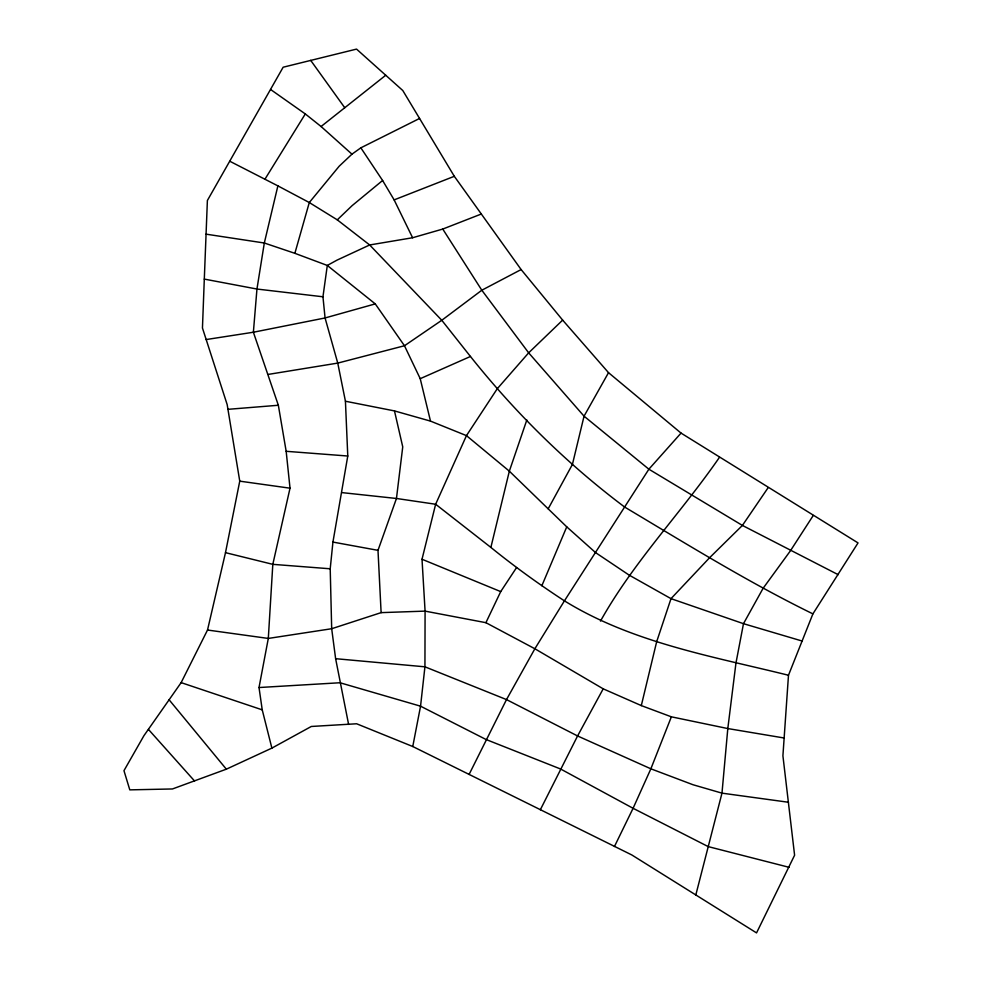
<?xml version="1.0" encoding="UTF-8"?>
<svg xmlns="http://www.w3.org/2000/svg" width="982" height="982" viewBox="0 0 982 982"><rect width="100%" height="100%" fill="white"/><g stroke="black" fill="none" stroke-linecap="round" stroke-linejoin="round"><path stroke-width="1.47" d="M204.305 279.097L202.452 328.013L227.173 404.609L239.755 481.155L225.492 552.657L207.521 630.027L181.142 682.625L143.937 735.678L123.965 770.674L129.796 789.859L172.464 788.963L226.339 769.176L271.879 748.112L311.306 726.471L356.626 723.771L412.759 746.516L631.831 854.966L756.545 932.9L794.598 855.224L782.912 755.796L788.485 675.248L812.9 613.873L858.035 542.911L681.042 433.099L608.521 372.669L562.649 320.12L521.123 269.559L454.31 176.306L402.792 90.528L356.54 49.1L283.147 67.218L207.386 200.488L204.305 279.097L256.953 289.039L322.955 296.785L325.067 317.959L337.759 363.095L345.431 401.233L347.775 456.016L332.935 542.076L330.21 568.787L331.683 628.726L335.623 658.689L348.61 724.434M322.955 296.785L327.301 265.447L337.01 260.132L369.674 244.972L412.6 237.742L442.759 229.064L480.959 214.162M271.879 748.112L262.231 709.851L259.015 687.535L268.307 638.435L272.812 564.343L290.021 488.189L286.167 451.303L278.348 405.259L253.381 332.235L256.953 289.039L264.318 243.008L277.881 185.868L229.96 161.33M412.759 746.516L420.554 706.181L424.936 666.815L425.083 611.123L422.014 559.249L435.64 504.245L466.462 435.627L497.248 388.749L528.66 352.833L562.649 320.12M784.25 738.022L727.809 728.558L671.369 716.823L641.307 705.592L656.663 641.737L671.001 598.652L709.593 557.727L742.404 525.431L768.084 487.759M788.485 675.248C712.257 656.332 632.187 642.694 564.429 600.849C539.032 584.29 514.433 566.516 490.877 547.416L509.339 471.164L526.831 419.977M695.772 895.13L721.979 793.149L727.809 728.558L735.948 663.108L743.484 623.68L763.088 588.316L790.436 550.779L813.256 515.476M802.269 641.074L743.484 623.68L671.001 598.652L629.081 575.071L595.583 552.62L566.749 526.855L509.339 471.164L466.462 435.627L430.497 421.106L420.222 378.684L404.474 345.75L375.259 303.892L327.301 265.447L294.87 253.319L309.293 202.537L339.171 166.228L351.961 154.162L360.848 147.828L419.572 118.454M207.521 630.027L268.307 638.435L331.683 628.726L381.114 612.633L377.996 550.337L396.458 498.475L402.743 446.871L394.482 410.918L345.431 401.233M671.369 716.823L650.87 768.808L633.083 808.296L614.45 846.521M541.855 585.726L566.749 526.855M381.114 612.633L425.083 611.123L485.906 622.686L500.71 591.606L516.569 567.559M469.089 774.454L506.503 699.589L534.871 648.758L564.429 600.849L648.881 469.2L681.042 433.099M540.333 809.769L577.576 735.96L603.206 688.836L641.307 705.592M548.177 508.836L572.42 464.425L584.045 416.172L608.521 372.669M264.907 179.264L305.304 113.937L270.651 89.534M600.493 621.09C633.562 561.888 681.115 512.899 719.487 457.293M277.881 185.868L309.293 202.537L337.28 219.845L352.108 205.643L382.599 180.492L360.848 147.828M305.304 113.937L321.077 126.506L385.742 75.246M521.123 269.559L481.818 290.23L441.79 320.279L404.474 345.75L337.759 363.095L268.381 374.387M420.222 378.684L470.452 356.478C515.39 412.882 566.97 463.75 624.675 507.068C686.627 544.028 748.038 582.13 812.9 613.873M382.599 180.492L394.138 199.886L454.31 176.306M375.259 303.892L325.067 317.959L253.381 332.235L206.11 339.563M227.898 409.334L278.348 405.259M259.015 687.535L339.981 682.748L420.554 706.181L486.115 739.532L560.624 769.016L633.083 808.296L708.206 846.607L789.098 867.315M286.167 451.303L347.775 456.016M330.21 568.787L272.812 564.343L225.492 552.657M335.623 658.689L424.936 666.815L506.503 699.589L577.576 735.96L650.87 768.808L693.047 784.753L721.979 793.149L788.46 802.257M341.932 492.608L396.458 498.475L435.64 504.245L490.877 547.416M239.755 481.155L290.021 488.189M206.048 234.158L264.318 243.008L294.87 253.319M332.935 542.076L377.996 550.337M394.482 410.918L430.497 421.106M181.142 682.625L262.231 709.851M422.014 559.249L500.71 591.606M838.198 574.679L742.404 525.431L648.881 469.2L584.045 416.172L528.66 352.833L481.818 290.23L442.759 229.064M485.906 622.686L534.871 648.758L603.206 688.836M337.28 219.845L369.674 244.972L441.79 320.279L470.452 356.478M321.077 126.506L351.961 154.162M148.429 729.393L194.534 780.972M169.125 699.81L226.339 769.176M310.68 60.344L344.756 107.738M394.138 199.886L412.6 237.742"/></g></svg>
